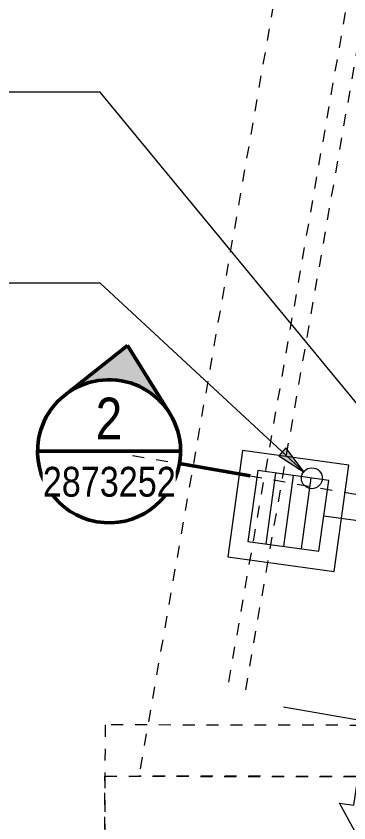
# Model space of a CAD drawing. Header units: metres. Extents: x 2 to 65, y 3 to 557.
# Drawn here: x 19.73 to 22.52, y 508.79 to 515.55 of the extents above; entities that cross this region are included whole.
import ezdxf

# ---------------------------------------------------------------- set-up
doc = ezdxf.new("R2010")
doc.units = ezdxf.units.M
doc.linetypes.add('Dot_Section Line', pattern=[0.02, 0, -0.02])
doc.linetypes.add('JacobsDash', pattern=[0.0045, 0.003, -0.0015])
for name, color, linetype, lineweight in [('A-DETL', 7, 'Continuous', 13), ('G-ANNO-TEXT', 7, 'Continuous', 9), ('S-BEAM', 7, 'Continuous', 50), ('S-BEAM-HDLN', 7, 'JacobsDash', 18)]:
    doc.layers.add(name, color=color, linetype=linetype, lineweight=lineweight)
doc.layers.add('G-ANNO-SYMB', color=7, linetype='Continuous', lineweight=35, true_color=0x0080ff)
doc.styles.add('Arial Narrow_4', font='ARIALN.TTF', dxfattribs={"height": 0.35})
doc.styles.add('Arial Narrow_5', font='ARIALN.TTF', dxfattribs={"height": 0.25})

# ---------------------------------------------------------------- blocks, each defined once
blk = doc.blocks.new('T2DPAA-T2D-C3S-SD-M2D-100010_250_dwg-40816791-DRG-2873251 - SERVICE SUPPORT GENERAL ARRANGEMENT PLAN')
at = {"color": 252, "lineweight": 18, "true_color": 0x888888}
for p, q in [((39.0409, -600.461), (38.4453, -600.5339)), ((39.0591, -600.6099), (38.4635, -600.6828)), ((39.0773, -600.7588), (38.4818, -600.8317)), ((38.7978, -600.9441), (38.8939, -601.7294))]:
    blk.add_line(p, q, dxfattribs=at)
at = {"color": 252, "lineweight": 18, "true_color": 0x888888, "flags": 128}
for points in [[(39.1533, -600.145), (38.26, -600.2543), (38.3693, -601.1477), (39.2627, -601.0383)], [(39.0227, -600.3121), (38.4271, -600.385), (38.5, -600.9805), (39.0955, -600.9077)]]:
    blk.add_lwpolyline(points, close=True, dxfattribs=at)
blk.add_lwpolyline([(36.1391, -602.0358), (36.5042, -601.6913), (36.5174, -601.8101), (36.8179, -601.7769), (36.858, -602.1403), (36.5575, -602.1735), (36.5707, -602.2923), (36.1391, -602.0358), (35.9435, -602.0575)], dxfattribs=at)
blk = doc.blocks.new('T2DPAA-T2D-PWC-SD-M2D-100001_ProposedDrainage_rvt-1-DRG-2873251 - SERVICE SUPPORT GENERAL ARRANGEMENT PLAN')
at = {"color": 252, "lineweight": 18, "true_color": 0x888888, "rotation": 75.11694444444437}
blk.add_blockref('T2DPAA-T2D-C3S-SD-M2D-100010_250_dwg-40816791-DRG-2873251 - SERVICE SUPPORT GENERAL ARRANGEMENT PLAN', (-1731.0833, 628.2185), dxfattribs=at)
blk = doc.blocks.new('06_SFR_GCT_Girder_SuperT_BR08Edge_CS - Super T - 1815-6266048-DRG-2873251 - SERVICE SUPPORT GENERAL ARRANGEMENT PLAN')
at = {"layer": 'S-BEAM', "color": 252, "linetype": 'JacobsDash', "lineweight": 9, "true_color": 0x888888}
for p in [(-1135.7121, 544.6086), (-1139.8651, 509.1784)]:
    blk.add_line(p, (-1141.8843, 509.1805), dxfattribs=at)
blk = doc.blocks.new('Section - SectionHead-4898858-DRG-2873251 - SERVICE SUPPORT GENERAL ARRANGEMENT PLAN')
at = {"layer": 'G-ANNO-SYMB', "lineweight": 9}
h = blk.add_hatch(color=7, dxfattribs=at)
edge = h.paths.add_edge_path()
edge.add_line((-0.002, 0.009), (0.002472, 0.004003))
edge.add_arc((-0.002, 0), 0.006, 41.82771, 138.17229)
edge.add_line((-0.006472, 0.004003), (-0.002, 0.009))
at = {"layer": 'G-ANNO-SYMB', "color": 7, "lineweight": 50}
for p, q in [((-0.002, 0.009), (-0.006472, 0.004003)), ((0.002472, 0.004003), (-0.002, 0.009)), ((0.004, 0), (0.01, 0))]:
    blk.add_line(p, q, dxfattribs=at)
for start, end in [(360, 180), (180, 360)]:
    blk.add_arc((-0.002, 0), 0.006, start, end, dxfattribs=at)

msp = doc.modelspace()

# ---------------------------------------------------------------- hatches: boundary and pattern name
at = {"layer": 'G-ANNO-TEXT'}
msp.add_hatch(color=256, dxfattribs=at).paths.add_polyline_path([(22.1485, 511.7308), (21.9951, 511.9331), (21.9351, 511.8684)])

# ---------------------------------------------------------------- linework, layer by layer
at = {"layer": 'A-DETL', "color": 8, "linetype": 'JacobsDash', "lineweight": 18, "true_color": 0x808080}
for p, q in [((27.4005, 543.7611), (21.4995, 509.8896)), ((27.5414, 543.6959), (21.6542, 509.9032))]:
    msp.add_line(p, q, dxfattribs=at)
at = {"layer": 'A-DETL', "color": 7, "lineweight": 9, "true_color": 0xffffff}
msp.add_line((23.7817, 509.4453), (21.974, 509.7602), dxfattribs=at)
at = {"layer": 'A-DETL', "lineweight": 18}
msp.add_circle((22.2123, 511.679), 0.0875, dxfattribs=at)
at = {"layer": 'G-ANNO-SYMB', "color": 7, "lineweight": 50}
msp.add_line((19.9119, 511.9052), (21.1119, 511.9052), dxfattribs=at)
at = {"layer": 'G-ANNO-SYMB', "color": 7, "linetype": 'Dot_Section Line', "lineweight": 9, "true_color": 0xffffff}
msp.add_line((20.709, 511.8709), (24.206, 511.2617), dxfattribs=at)
at = {"layer": 'G-ANNO-TEXT'}
for p, q in [((20.4378, 514.9178), (19.5704, 514.9178)), ((20.4378, 513.3165), (17.0833, 513.3165)), ((21.9951, 511.9331), (21.9351, 511.8684)), ((22.1485, 511.7308), (21.9951, 511.9331)), ((21.9351, 511.8684), (22.1485, 511.7308))]:
    msp.add_line(p, q, dxfattribs=at)
at = {"layer": 'S-BEAM', "color": 252, "linetype": 'JacobsDash', "lineweight": 9, "true_color": 0x888888}
for p, q in [((20.4783, 509.6107), (20.4775, 509.1807)), ((20.4793, 509.6107), (20.4783, 509.6107)), ((20.4783, 509.6107), (20.4783, 509.6107)), ((37.2301, 509.5794), (20.4793, 509.6107)), ((20.4775, 509.1807), (20.4748, 507.7407)), ((20.4748, 507.7407), (20.4774, 509.1807)), ((20.4774, 509.1807), (37.2293, 509.1494))]:
    msp.add_line(p, q, dxfattribs=at)

# ---------------------------------------------------------------- block references
at = {"color": 252, "lineweight": 5, "true_color": 0x888888}
msp.add_blockref('T2DPAA-T2D-PWC-SD-M2D-100001_ProposedDrainage_rvt-1-DRG-2873251 - SERVICE SUPPORT GENERAL ARRANGEMENT PLAN', (1162.6465, 0), dxfattribs=at)
at = {"layer": 'G-ANNO-SYMB', "color": 7, "lineweight": 50, "xscale": 99.99999999999994, "yscale": 99.99999999999994, "zscale": 99.99999999999994, "rotation": 350.1172754234887}
msp.add_blockref('Section - SectionHead-4898858-DRG-2873251 - SERVICE SUPPORT GENERAL ARRANGEMENT PLAN', (20.709, 511.8709), dxfattribs=at)
at = {"layer": 'S-BEAM-HDLN', "color": 252, "lineweight": 9, "true_color": 0x888888}
msp.add_blockref('06_SFR_GCT_Girder_SuperT_BR08Edge_CS - Super T - 1815-6266048-DRG-2873251 - SERVICE SUPPORT GENERAL ARRANGEMENT PLAN', (1162.6465, 0), dxfattribs=at)

# ---------------------------------------------------------------- next in the draw order: texts
at = {"layer": 'G-ANNO-SYMB', "color": 7, "lineweight": 9, "insert": (20.3994, 512.3549), "char_height": 0.35, "attachment_point": 1, "style": 'Arial Narrow_4', "bg_fill": 3, "box_fill_scale": 1, "bg_fill_color": 256, "bg_fill_transparency": 0}
msp.add_mtext('2', dxfattribs=at)
at = {"layer": 'G-ANNO-SYMB', "color": 7, "lineweight": 9, "insert": (19.9564, 511.7749), "char_height": 0.25, "attachment_point": 1, "style": 'Arial Narrow_5', "bg_fill": 3, "box_fill_scale": 1, "bg_fill_color": 256, "bg_fill_true_color": 13158600, "bg_fill_transparency": 0}
msp.add_mtext('2873252', dxfattribs=at)

# ---------------------------------------------------------------- next in the draw order: linework, layer by layer
at = {"layer": 'G-ANNO-TEXT'}
for p, q in [((23.1433, 511.632), (20.4378, 514.9178)), ((22.1485, 511.7308), (20.4378, 513.3165))]:
    msp.add_line(p, q, dxfattribs=at)

doc.saveas('drawing.dxf')
